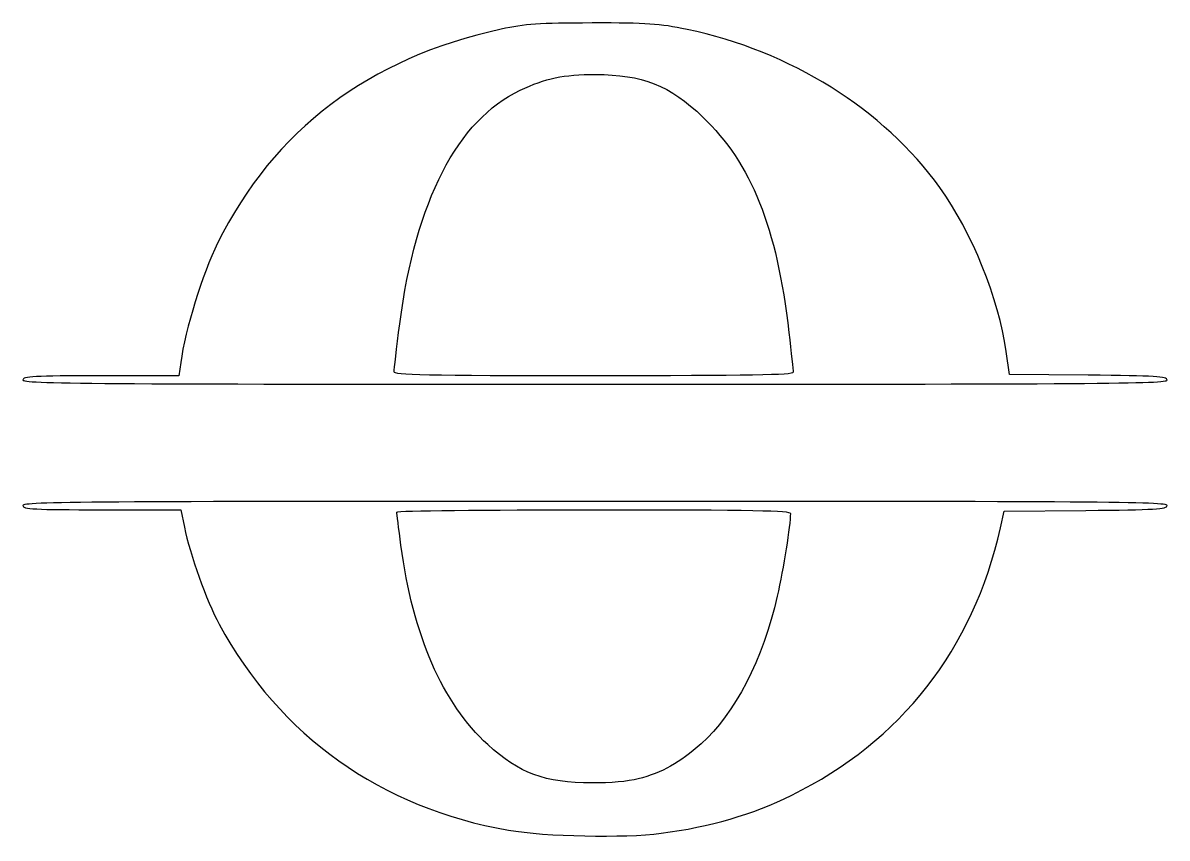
# Model space of a CAD drawing. Header units: centimetres. Extents: x -5.3 to 5.5, y -4.2 to 3.5.
import ezdxf

# ---------------------------------------------------------------- set-up
doc = ezdxf.new("R2010")
doc.units = ezdxf.units.CM
doc.header["$MEASUREMENT"] = 0
doc.layers.add('Layer 1', color=7, linetype='Continuous')

msp = doc.modelspace()

# ---------------------------------------------------------------- linework, layer by layer
at = {"layer": 'Layer 1'}
for points, knots in [([(-5.33965, 0.09473), (-5.33965, 0.12906), (-5.23988, 0.13442), (-4.60044, 0.13442), (-4.60044, 0.13442), (-4.60044, 0.13442), (-3.86123, 0.13442), (-3.86123, 0.13442), (-3.86123, 0.13442), (-3.86123, 0.13442), (-3.84379, 0.2601), (-3.84379, 0.2601), (-3.84379, 0.2601), (-3.80001, 0.57558), (-3.63693, 1.1033), (-3.49425, 1.39119), (-3.49425, 1.39119), (-2.96069, 2.46777), (-2.05992, 3.14795), (-0.8064, 3.42079), (-0.8064, 3.42079), (-0.57459, 3.47125), (-0.45529, 3.47947), (0.05784, 3.48036), (0.05784, 3.48036), (0.58462, 3.48128), (0.68818, 3.47414), (0.95742, 3.41839), (0.95742, 3.41839), (1.93367, 3.21625), (2.8236, 2.65984), (3.35342, 1.92035), (3.35342, 1.92035), (3.65882, 1.49409), (3.91167, 0.87003), (3.98333, 0.36567), (3.98333, 0.36567), (3.98333, 0.36567), (4.01431, 0.14764), (4.01431, 0.14764), (4.01431, 0.14764), (4.01431, 0.14764), (4.76128, 0.14061), (4.76128, 0.14061), (4.76128, 0.14061), (5.40098, 0.13459), (5.50825, 0.12794), (5.50825, 0.09431), (5.50825, 0.09431), (5.50825, 0.05971), (4.86266, 0.05503), (0.08429, 0.05503), (0.08429, 0.05503), (-4.71937, 0.05503), (-5.33967, 0.05957), (-5.33967, 0.09472), (-5.33967, 0.09472), (-5.33967, 0.09472), (-5.33965, 0.09473), (-5.33965, 0.09473)], [0, 0, 0, 0, 0.0625, 0.0625, 0.0625, 0.0625, 0.125, 0.125, 0.125, 0.125, 0.1875, 0.1875, 0.1875, 0.1875, 0.25, 0.25, 0.25, 0.25, 0.3125, 0.3125, 0.3125, 0.3125, 0.375, 0.375, 0.375, 0.375, 0.4375, 0.4375, 0.4375, 0.4375, 0.5, 0.5, 0.5, 0.5, 0.5625, 0.5625, 0.5625, 0.5625, 0.625, 0.625, 0.625, 0.625, 0.6875, 0.6875, 0.6875, 0.6875, 0.75, 0.75, 0.75, 0.75, 0.8125, 0.8125, 0.8125, 0.8125, 0.875, 0.875, 0.875, 0.875, 1, 1, 1, 1]), ([(1.96261, 0.16749), (1.96248, 0.18568), (1.94457, 0.35534), (1.92283, 0.54452), (1.92283, 0.54452), (1.80771, 1.54583), (1.56814, 2.14559), (1.10632, 2.5886), (1.10632, 2.5886), (0.79322, 2.88895), (0.53335, 2.99192), (0.08841, 2.99192), (0.08841, 2.99192), (-0.2163, 2.99192), (-0.38315, 2.95688), (-0.625, 2.84209), (-0.625, 2.84209), (-1.22019, 2.5596), (-1.61505, 1.79385), (-1.76634, 0.62868), (-1.76634, 0.62868), (-1.79623, 0.39848), (-1.82069, 0.19309), (-1.82069, 0.17227), (-1.82069, 0.17227), (-1.82069, 0.13979), (-1.55216, 0.13441), (0.07108, 0.13441), (0.07108, 0.13441), (1.56699, 0.13441), (1.9628, 0.14133), (1.96261, 0.16748), (1.96261, 0.16748), (1.96261, 0.16748), (1.96261, 0.16749), (1.96261, 0.16749)], [0, 0, 0, 0, 0.1, 0.1, 0.1, 0.1, 0.2, 0.2, 0.2, 0.2, 0.3, 0.3, 0.3, 0.3, 0.4, 0.4, 0.4, 0.4, 0.5, 0.5, 0.5, 0.5, 0.6, 0.6, 0.6, 0.6, 0.7, 0.7, 0.7, 0.7, 0.8, 0.8, 0.8, 0.8, 1, 1, 1, 1]), ([(-0.7359, -4.1743), (-1.94218, -3.96606), (-2.90327, -3.28161), (-3.47957, -2.22037), (-3.47957, -2.22037), (-3.59797, -2.00234), (-3.7566, -1.55926), (-3.80874, -1.30094), (-3.80874, -1.30094), (-3.80874, -1.30094), (-3.84212, -1.13558), (-3.84212, -1.13558), (-3.84212, -1.13558), (-3.84212, -1.13558), (-4.59089, -1.13558), (-4.59089, -1.13558), (-4.59089, -1.13558), (-5.23882, -1.13558), (-5.33966, -1.13024), (-5.33966, -1.09589), (-5.33966, -1.09589), (-5.33966, -1.06074), (-4.71936, -1.0562), (0.0843, -1.0562), (0.0843, -1.0562), (4.86344, -1.0562), (5.50826, -1.06087), (5.50826, -1.09549), (5.50826, -1.09549), (5.50826, -1.12918), (5.39822, -1.13578), (4.73644, -1.14179), (4.73644, -1.14179), (4.73644, -1.14179), (3.96462, -1.1488), (3.96462, -1.1488), (3.96462, -1.1488), (3.96462, -1.1488), (3.9287, -1.30699), (3.9287, -1.30699), (3.9287, -1.30699), (3.6667, -2.46092), (2.98624, -3.33229), (1.94895, -3.84217), (1.94895, -3.84217), (1.57178, -4.02757), (1.18085, -4.14176), (0.71078, -4.20385), (0.71078, -4.20385), (0.36372, -4.24969), (-0.38809, -4.23433), (-0.7359, -4.17428), (-0.7359, -4.17428), (-0.7359, -4.17428), (-0.7359, -4.1743), (-0.7359, -4.1743)], [0, 0, 0, 0, 0.06666667, 0.06666667, 0.06666667, 0.06666667, 0.13333333, 0.13333333, 0.13333333, 0.13333333, 0.2, 0.2, 0.2, 0.2, 0.26666667, 0.26666667, 0.26666667, 0.26666667, 0.33333333, 0.33333333, 0.33333333, 0.33333333, 0.4, 0.4, 0.4, 0.4, 0.46666667, 0.46666667, 0.46666667, 0.46666667, 0.53333333, 0.53333333, 0.53333333, 0.53333333, 0.6, 0.6, 0.6, 0.6, 0.66666667, 0.66666667, 0.66666667, 0.66666667, 0.73333333, 0.73333333, 0.73333333, 0.73333333, 0.8, 0.8, 0.8, 0.8, 0.86666667, 0.86666667, 0.86666667, 0.86666667, 1, 1, 1, 1]), ([(0.49322, -3.68801), (0.72181, -3.62847), (0.88687, -3.53651), (1.09132, -3.35481), (1.09132, -3.35481), (1.40975, -3.0718), (1.67705, -2.55273), (1.81175, -1.95579), (1.81175, -1.95579), (1.8712, -1.69231), (1.93639, -1.28189), (1.93639, -1.17106), (1.93639, -1.17106), (1.93639, -1.14173), (1.61319, -1.13558), (0.07108, -1.13558), (0.07108, -1.13558), (-0.95484, -1.13558), (-1.79423, -1.14527), (-1.79423, -1.15711), (-1.79423, -1.15711), (-1.79423, -1.16895), (-1.77676, -1.31112), (-1.7554, -1.47305), (-1.7554, -1.47305), (-1.64348, -2.32159), (-1.35952, -2.97422), (-0.93293, -3.36331), (-0.93293, -3.36331), (-0.63219, -3.63762), (-0.3967, -3.72391), (0.05891, -3.72675), (0.05891, -3.72675), (0.22947, -3.72782), (0.39815, -3.71277), (0.49323, -3.688), (0.49323, -3.688), (0.49323, -3.688), (0.49322, -3.68801), (0.49322, -3.68801)], [0, 0, 0, 0, 0.09090909, 0.09090909, 0.09090909, 0.09090909, 0.18181818, 0.18181818, 0.18181818, 0.18181818, 0.27272727, 0.27272727, 0.27272727, 0.27272727, 0.36363636, 0.36363636, 0.36363636, 0.36363636, 0.45454545, 0.45454545, 0.45454545, 0.45454545, 0.54545455, 0.54545455, 0.54545455, 0.54545455, 0.63636364, 0.63636364, 0.63636364, 0.63636364, 0.72727273, 0.72727273, 0.72727273, 0.72727273, 0.81818182, 0.81818182, 0.81818182, 0.81818182, 1, 1, 1, 1])]:
    msp.add_open_spline(points, degree=3, knots=knots, dxfattribs=at)

doc.saveas('drawing.dxf')
